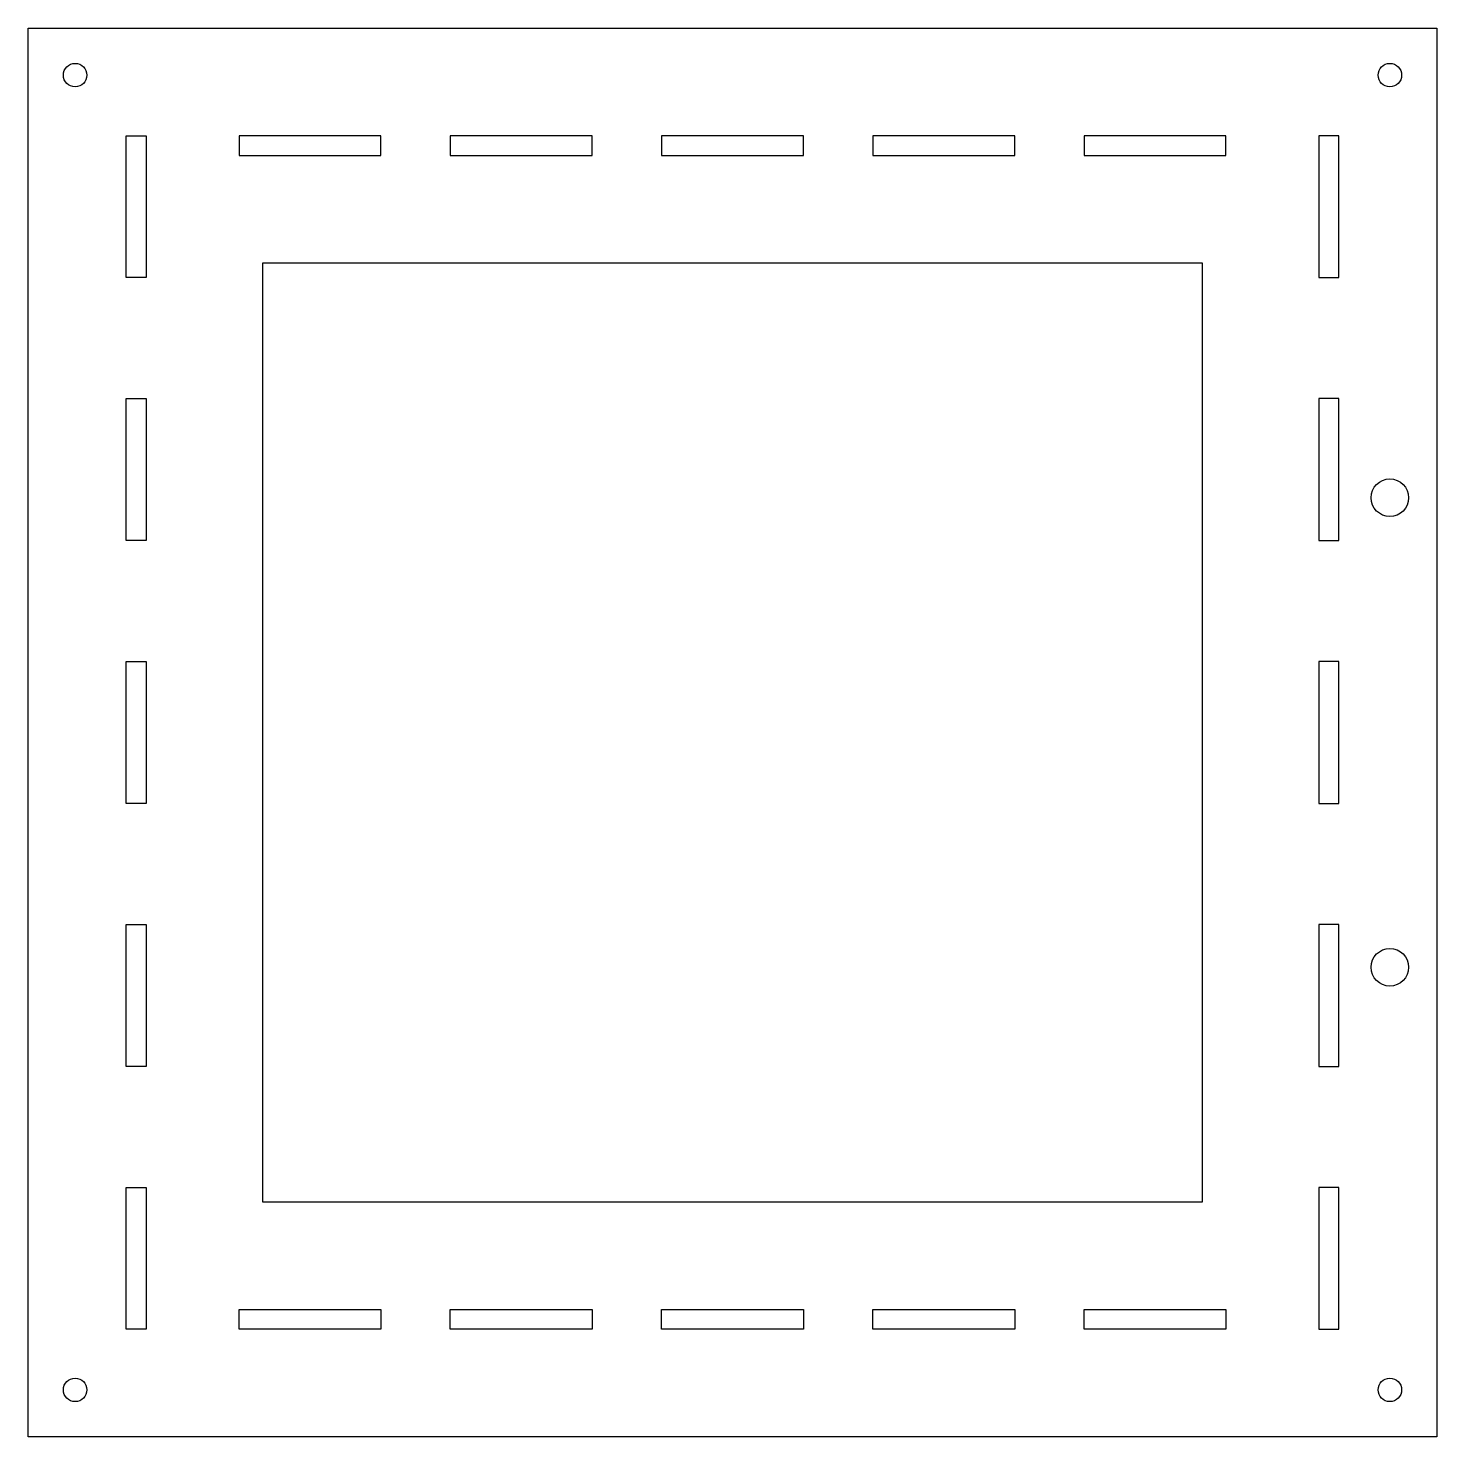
# Model space of a CAD drawing. Header units: millimetres. Extents: x -150 to 150, y -273 to 27.
import ezdxf

# ---------------------------------------------------------------- set-up
doc = ezdxf.new("R2010")
doc.units = ezdxf.units.MM

msp = doc.modelspace()

# ---------------------------------------------------------------- linework, layer by layer
at = {"color": 7, "linetype": 'Continuous', "lineweight": 25}
for p, q in [((-150, 27), (150, 27)), ((-150, -273), (-150, 27)), ((150, 27), (150, -273)), ((-129.1, -26.1), (-129.1, 4.1)), ((-129.1, 4.1), (-124.9, 4.1)), ((-124.9, 4.1), (-124.9, -26.1)), ((-105.1, 4.1), (-105.1, -0.1)), ((-74.9, 4.1), (-105.1, 4.1)), ((-74.9, -0.1), (-74.9, 4.1)), ((-60.1, 4.1), (-60.1, -0.1)), ((-29.9, 4.1), (-60.1, 4.1)), ((-29.9, -0.1), (-29.9, 4.1)), ((-15.1, 4.1), (-15.1, -0.1)), ((15.1, 4.1), (-15.1, 4.1)), ((15.1, -0.1), (15.1, 4.1)), ((29.9, 4.1), (29.9, -0.1)), ((60.1, 4.1), (29.9, 4.1)), ((60.1, -0.1), (60.1, 4.1)), ((74.9, 4.1), (74.9, -0.1)), ((105.1, 4.1), (74.9, 4.1)), ((105.1, -0.1), (105.1, 4.1)), ((129.1, 4.1), (124.9, 4.1)), ((124.9, 4.1), (124.9, -26.1)), ((129.1, -26.1), (129.1, 4.1)), ((-105.1, -0.1), (-74.9, -0.1)), ((-60.1, -0.1), (-29.9, -0.1)), ((-15.1, -0.1), (15.1, -0.1)), ((29.9, -0.1), (60.1, -0.1)), ((74.9, -0.1), (105.1, -0.1)), ((-100, -223), (-100, -23)), ((-100, -23), (100, -23)), ((100, -23), (100, -223)), ((-124.9, -26.1), (-129.1, -26.1)), ((124.9, -26.1), (129.1, -26.1)), ((-129.1, -82.1), (-129.1, -51.9)), ((-129.1, -51.9), (-124.9, -51.9)), ((-124.9, -51.9), (-124.9, -82.1)), ((129.1, -51.9), (124.9, -51.9)), ((124.9, -51.9), (124.9, -82.1)), ((129.1, -82.1), (129.1, -51.9)), ((-124.9, -82.1), (-129.1, -82.1)), ((124.9, -82.1), (129.1, -82.1)), ((-129.1, -138.1), (-129.1, -107.9)), ((-129.1, -107.9), (-124.9, -107.9)), ((-124.9, -107.9), (-124.9, -138.1)), ((129.1, -107.9), (124.9, -107.9)), ((124.9, -107.9), (124.9, -138.1)), ((129.1, -138.1), (129.1, -107.9)), ((-124.9, -138.1), (-129.1, -138.1)), ((124.9, -138.1), (129.1, -138.1)), ((-129.1, -194.1), (-129.1, -163.9)), ((-129.1, -163.9), (-124.9, -163.9)), ((-124.9, -163.9), (-124.9, -194.1)), ((129.1, -163.9), (124.9, -163.9)), ((124.9, -163.9), (124.9, -194.1)), ((129.1, -194.1), (129.1, -163.9)), ((-124.9, -194.1), (-129.1, -194.1)), ((124.9, -194.1), (129.1, -194.1)), ((-129.1, -250.1), (-129.1, -219.9)), ((-129.1, -219.9), (-124.9, -219.9)), ((-124.9, -219.9), (-124.9, -250.1)), ((129.1, -219.9), (124.9, -219.9)), ((124.9, -219.9), (124.9, -250.1)), ((129.1, -250.1), (129.1, -219.9)), ((100, -223), (-100, -223)), ((-105.1, -250.1), (-105.1, -245.9)), ((-105.1, -245.9), (-74.9, -245.9)), ((-74.9, -245.9), (-74.9, -250.1)), ((-60.1, -250.1), (-60.1, -245.9)), ((-60.1, -245.9), (-29.9, -245.9)), ((-29.9, -245.9), (-29.9, -250.1)), ((-15.1, -250.1), (-15.1, -245.9)), ((-15.1, -245.9), (15.1, -245.9)), ((15.1, -245.9), (15.1, -250.1)), ((29.9, -250.1), (29.9, -245.9)), ((29.9, -245.9), (60.1, -245.9)), ((60.1, -245.9), (60.1, -250.1)), ((74.9, -250.1), (74.9, -245.9)), ((74.9, -245.9), (105.1, -245.9)), ((105.1, -245.9), (105.1, -250.1)), ((-124.9, -250.1), (-129.1, -250.1)), ((-74.9, -250.1), (-105.1, -250.1)), ((-29.9, -250.1), (-60.1, -250.1)), ((15.1, -250.1), (-15.1, -250.1)), ((60.1, -250.1), (29.9, -250.1)), ((105.1, -250.1), (74.9, -250.1)), ((124.9, -250.1), (129.1, -250.1)), ((150, -273), (-150, -273))]:
    msp.add_line(p, q, dxfattribs=at)
for centre, radius in [((-140, 17), 2.5), ((140, 17), 2.5), ((140, -73), 4), ((140, -173), 4), ((-140, -263), 2.5), ((140, -263), 2.5)]:
    msp.add_circle(centre, radius, dxfattribs=at)

doc.saveas('drawing.dxf')
